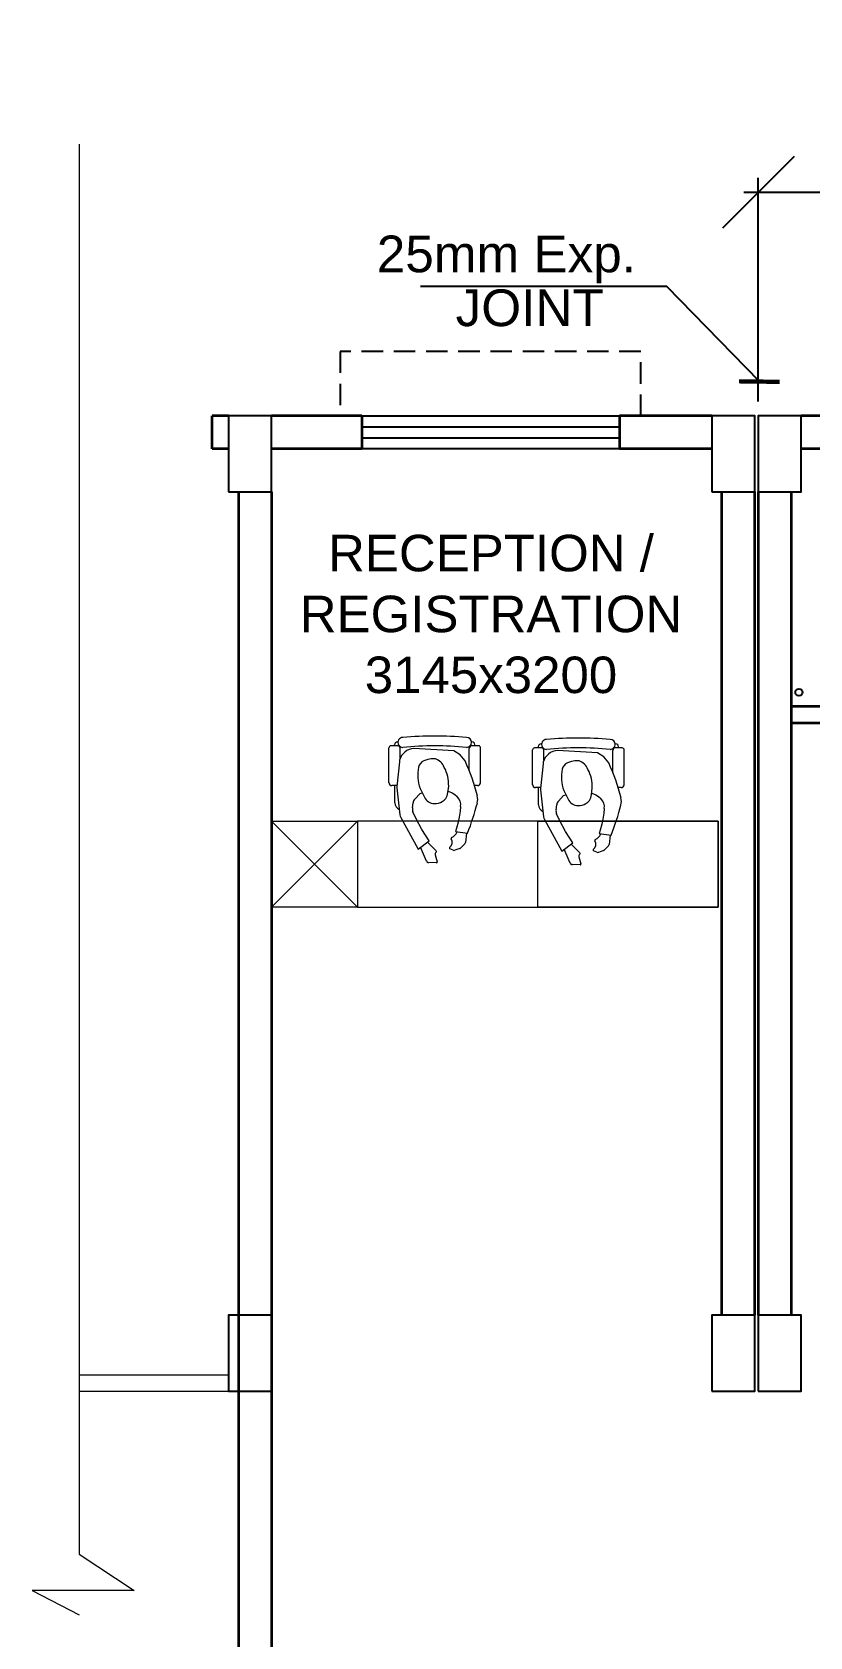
# Model space of a CAD drawing. Header units: millimetres. Extents: x 1448174 to 1599581, y -224422 to -106989.
# Drawn here: x 1456930 to 1462362, y -130579 to -119373 of the extents above; entities that cross this region are included whole.
import ezdxf
from ezdxf.enums import TextEntityAlignment as Align

# ---------------------------------------------------------------- set-up
doc = ezdxf.new("R2010")
doc.units = ezdxf.units.MM
doc.header["$LTSCALE"] = 600
doc.header["$MEASUREMENT"] = 0
doc.header["$PDMODE"] = 35
doc.linetypes.add('HIDDEN', pattern=[0.375, 0.25, -0.125])
for name, color, linetype in [('col', 5, 'Continuous'), ('EXP JOINT', 3, 'Continuous'), ('Lines', 7, 'Continuous'), ('MEP_HVAC_DRAIN_PIPE', 7, 'Continuous'), ('TEXT', 253, 'Continuous'), ('wall', 1, 'Continuous'), ('Window', 4, 'Continuous')]:
    doc.layers.add(name, color=color, linetype=linetype)
for name, color, linetype, lineweight in [('D.F', 251, 'Continuous', 5), ('DOOR', 144, 'Continuous', 13), ('furniture', 30, 'Continuous', 9), ('P-Wall', 1, 'Continuous', 35)]:
    doc.layers.add(name, color=color, linetype=linetype, lineweight=lineweight)
doc.styles.add('ARIAL', font='arial.ttf')
doc.styles.add('ROMANS', font='romans.shx')
doc.styles.add('ROMANT', font='romant.shx')
doc.dimstyles.new('CSB', dxfattribs={"dimscale": 150, "dimtxt": 1.5, "dimasz": 1.5, "dimexe": 1, "dimexo": 1, "dimgap": 1, "dimtad": 1, "dimdec": 0, "dimzin": 0, "dimdsep": 46, "dimtxsty": 'ROMANS', "dimblk": 'ARCHTICK', "dimcen": 1, "dimdle": 1, "dimclrd": 5, "dimclre": 5, "dimclrt": 6, "dimadec": 0, "dimazin": 0, "dimtfac": 1, "dimtdec": 0, "dimtix": 1, "dimtmove": 2, "dimatfit": 3, "dimldrblk": 'ARCHTICK', "dimfxl": 1, "dimtolj": 1, "dimtzin": 0, "dimarcsym": 0})
doc.dimstyles.get("Standard").update_dxf_attribs({"dimscale": 1.5, "dimtxt": 225, "dimasz": 200, "dimexe": 100, "dimexo": 100, "dimgap": 0.25, "dimtad": 0, "dimdec": 0, "dimzin": 0, "dimdsep": 46, "dimtxsty": 'ARIAL', "dimblk": 'OBLIQUE', "dimcen": 0.09, "dimdle": 100, "dimclrd": 256, "dimclre": 256, "dimclrt": 6, "dimadec": 0, "dimazin": 0, "dimtfac": 1, "dimtdec": 0, "dimtofl": 0, "dimtmove": 0, "dimatfit": 3, "dimfxl": 1, "dimtolj": 1, "dimtzin": 0, "dimarcsym": 0})

# ---------------------------------------------------------------- blocks, each defined once
blk = doc.blocks.new('W1800')
at = {"layer": 'wall', "color": 7}
for p, q in [((0, -58), (0, 173)), ((1800, 173), (1800, -58))]:
    blk.add_line(p, q, dxfattribs=at)
at = {"layer": 'Window'}
for p, q in [((0, 173), (1800, 173)), ((0, 98), (1800, 98)), ((1800, 18), (0, 18)), ((1800, -58), (0, -58))]:
    blk.add_line(p, q, dxfattribs=at)
blk = doc.blocks.new('_Oblique')
at = {"color": 0, "linetype": 'ByBlock', "lineweight": -2}
blk.add_line((-0.5, -0.5), (0.5, 0.5), dxfattribs=at)
blk = doc.blocks.new('*D80')
at = {"layer": 'D.F', "color": 5, "lineweight": -2, "transparency": 16777216}
for p, q in [((1462002, -121953), (1462002, -120392)), ((1495277, -121953), (1495277, -120392)), ((1461902, -120492), (1474484, -120492)), ((1495377, -120492), (1482795, -120492))]:
    blk.add_line(p, q, dxfattribs=at)
at = {"layer": 'Defpoints', "color": 0, "transparency": 16777216}
for p in [(1462002, -120492), (1462002, -122053), (1495277, -122053)]:
    blk.add_point(p, dxfattribs=at)
at = {"layer": 'D.F', "color": 5, "lineweight": -2, "transparency": 16777216, "xscale": 500, "yscale": 500, "zscale": 500, "rotation": 180}
blk.add_blockref('_Oblique', (1462002, -120492), dxfattribs=at)
at = {"layer": 'D.F', "color": 5, "lineweight": -2, "transparency": 16777216, "xscale": 500, "yscale": 500, "zscale": 500}
blk.add_blockref('_Oblique', (1495277, -120492), dxfattribs=at)
at = {"layer": 'D.F', "color": 7, "transparency": 16777216, "insert": (1478640, -120492), "char_height": 750, "attachment_point": 5, "style": 'ROMANT'}
blk.add_mtext('\\A1;{\\H0.6667x;INFERTILITY CENTER}', dxfattribs=at)
blk = doc.blocks.new('A$C749C31A5')
for p, q in [((132, 715), (163, 726)), ((173, 725), (195, 716)), ((288, 755), (275, 799)), ((280, 806), (329, 804)), ((281, 738), (283, 739)), ((336, 674), (281, 730)), ((396, 718), (325, 666)), ((343, 795), (380, 706)), ((506, 518), (396, 718)), ((158, 607), (82, 617)), ((88, 617), (96, 677)), ((99, 684), (126, 712)), ((325, 666), (373, 594)), ((130, 478), (136, 515)), ((136, 515), (142, 548)), ((142, 548), (152, 585)), ((152, 585), (158, 607)), ((373, 594), (409, 525)), ((409, 525), (429, 481)), ((126, 448), (127, 450)), ((127, 450), (130, 478)), ((432, 457), (428, 425)), ((531, 330), (512, 501)), ((544, 425), (544, 315)), ((18, 315), (39, 315)), ((162, 371), (148, 385)), ((179, 362), (162, 371)), ((206, 350), (179, 362)), ((207, 359), (202, 318)), ((212, 380), (207, 359)), ((221, 397), (212, 380)), ((383, 333), (356, 388)), ((384, 366), (370, 361)), ((417, 401), (384, 366)), ((515, 164), (531, 321)), ((531, 315), (563, 315)), ((0, 297), (0, 75)), ((72, 221), (72, 80)), ((581, 297), (581, 75)), ((98, 157), (129, 119)), ((129, 119), (169, 94)), ((287, 145), (314, 146)), ((314, 146), (334, 149)), ((334, 149), (360, 158)), ((510, 141), (510, 80)), ((514, 154), (515, 164)), ((12, 63), (54, 63)), ((36, 63), (36, 56)), ((54, 38), (57, 38)), ((169, 94), (423, 80)), ((524, 38), (527, 38)), ((527, 63), (569, 63)), ((545, 63), (545, 56))]:
    blk.add_line(p, q)
for centre, major_axis, start_param, end_param in [((136, 702), (-9.48, 9.48), -0.459579, 0.004984), ((168, 713), (9.48, 9.48), 0.392715, 1.111217), ((193, 712), (-3.16, 3.16), 3.044095, 5.105104), ((280, 801), (-3.64, 3.64), -0.820791, 1.065616), ((284, 734), (3.64, 3.64), 1.454932, 3.132464), ((273, 751), (-10.9, 10.9), 3.025729, 4.207208), ((329, 789), (10.9, 10.9), 5.894858, 7.03319), ((1922, -82), (-1392, 1392), 0.422326, 0.524594), ((109, 675), (9.48, 9.48), 1.575781, 2.235741), ((208, 587), (-44.7, 44.7), -0.389622, 0.44073), ((224, 675), (31.1, 31.1), 1.473299, 2.900347), ((182, 650), (3.16, 3.16), 4.322767, 6.041939), ((467, 496), (31.6, 31.6), 5.612395, 6.001159), ((107, 403), (-63.2, 63.2), 0.524594, 1.034846), ((197, 437), (50.6, 50.6), 2.20036, 3.165612), ((277, 356), (-49.3, 49.3), -0.268954, 0.150173), ((291, 334), (67.6, 67.6), 0.764553, 1.316959), ((293, 360), (-49, 49), 4.341426, 5.496709), ((384, 431), (-31.6, 31.6), 3.183154, 3.79164), ((388, 463), (-31.6, 31.6), 3.79164, 4.353509), ((500, 425), (31.1, 31.1), 5.497787, 6.69493), ((18, 297), (12.6, 12.6), 0.785398, 2.356194), ((1343, 718), (-365, 1316), 1.549601, 1.723123), ((444, 312), (236, 54), 2.890446, 3.399922), ((148, 247), (-177, 177), 3.73355, 4.276249), ((487, 325), (-31.6, 31.6), 3.824541, 4.041599), ((563, 297), (12.6, 12.6), 5.497787, 7.068583), ((318, 235), (67.3, 67.3), 2.74069, 3.590533), ((336, 210), (-40.8, 40.8), 2.779238, 3.730613), ((418, 179), (-70, 70), 2.402881, 3.670313), ((12, 75), (8.63, 8.63), 2.356194, 3.926991), ((54, 56), (-13, 13), 0.785398, 2.356194), ((54, 80), (-12.6, 12.6), 2.356194, 3.926991), ((88, 41), (-22.2, 22.2), -0.785398, 2.356194), ((291, 2090), (-38, 2027), 3.022801, 3.222589), ((291, 2090), (-2089, 53), 1.499279, 1.693085), ((493, 41), (-22.2, 22.2), 2.356194, 5.497787), ((527, 80), (-12.6, 12.6), 0.785398, 2.356194), ((527, 56), (13, 13), 3.926991, 5.497787), ((569, 75), (-8.63, 8.63), 2.356194, 3.926991)]:
    blk.add_ellipse(centre, major_axis=major_axis, ratio=1, start_param=start_param, end_param=end_param)

msp = doc.modelspace()

# ---------------------------------------------------------------- linework, layer by layer
at = {"layer": 'col'}
for points in [[(1458302.098, -122583.2516), (1458602.098, -122583.2516), (1458602.098, -122053.2516), (1458302.098, -122053.2516)], [(1461677.098, -122583.2516), (1461977.098, -122583.2516), (1461977.098, -122053.2516), (1461677.098, -122053.2516)], [(1462002.098, -122583.2516), (1462302.098, -122583.2516), (1462302.098, -122053.2516), (1462002.098, -122053.2516)], [(1458302.098, -128863.2516), (1458602.098, -128863.2516), (1458602.098, -128333.2516), (1458302.098, -128333.2516)], [(1461677.098, -128863.2516), (1461977.098, -128863.2516), (1461977.098, -128333.2516), (1461677.098, -128333.2516)], [(1462002.098, -128863.2516), (1462302.098, -128863.2516), (1462302.098, -128333.2516), (1462002.098, -128333.2516)]]:
    msp.add_lwpolyline(points, close=True, dxfattribs=at)
at = {"layer": 'D.F', "linetype": 'Continuous'}
for p, q in [((1457258.3118, -120155.3438), (1457258.3118, -130000.0828)), ((1457258.3118, -128748.2516), (1458302.098, -128748.2516)), ((1457258.3118, -128863.2516), (1458302.098, -128863.2516)), ((1457258.3118, -130000.0828), (1457643.6139, -130255.4887)), ((1456929.8362, -130255.4887), (1457258.3118, -130424.539)), ((1457643.6139, -130255.4887), (1456929.8362, -130255.4887))]:
    msp.add_line(p, q, dxfattribs=at)
at = {"layer": 'furniture'}
for p, q in [((1459202.098, -125483.2516), (1458602.098, -124883.2516)), ((1459202.098, -124883.2516), (1458602.098, -125483.2516))]:
    msp.add_line(p, q, dxfattribs=at)
for points in [[(1458602.098, -125483.2516), (1458602.098, -124883.2516), (1459202.098, -124883.2516), (1459202.098, -125483.2516)], [(1458602.098, -124883.2516), (1459202.098, -124883.2516), (1459202.098, -125483.2516), (1458602.098, -125483.2516)], [(1460462.098, -124883.2516), (1461722.098, -124883.2516), (1461722.098, -125483.2516), (1460462.098, -125483.2516)]]:
    msp.add_lwpolyline(points, close=True, dxfattribs=at)
msp.add_lwpolyline([(1459202.098, -125483.2516), (1461722.098, -125483.2516), (1461722.098, -124883.2516), (1459202.098, -124883.2516), (1459202.098, -125483.2516)], dxfattribs=at)
at = {"layer": 'Lines', "linetype": 'HIDDEN'}
msp.add_lwpolyline([(1461181.2589, -122053.2516), (1461181.2589, -121603.2516), (1459081.2589, -121603.2516), (1459081.2589, -122053.2516)], dxfattribs=at)
at = {"layer": 'MEP_HVAC_DRAIN_PIPE', "linetype": 'ByBlock'}
msp.add_circle((1462285.9068, -123983.2516), 25, dxfattribs=at)
at = {"layer": 'P-Wall', "linetype": 'Continuous'}
for p, q in [((1458302.098, -122053.2516), (1458187.098, -122053.2516)), ((1458187.098, -122283.2516), (1458187.098, -122053.2516)), ((1458302.098, -122053.2516), (1458187.098, -122053.2516)), ((1459232.598, -122053.2516), (1458602.098, -122053.2516)), ((1459232.598, -122053.2516), (1459232.598, -122283.2516)), ((1461677.098, -122053.2516), (1461032.598, -122053.2516)), ((1461032.598, -122053.2516), (1461032.598, -122283.2516)), ((1458302.098, -122283.2516), (1458187.098, -122283.2516)), ((1459232.598, -122283.2516), (1458602.098, -122283.2516)), ((1461677.098, -122283.2516), (1461032.598, -122283.2516)), ((1458372.098, -122583.2516), (1458372.098, -131263.2516)), ((1458602.098, -122583.2516), (1458602.098, -131263.2516)), ((1461747.098, -128333.2516), (1461747.098, -122583.2516)), ((1461977.098, -128333.2516), (1461977.098, -122583.2516)), ((1462002.098, -122583.2516), (1462002.098, -128333.2516)), ((1462232.098, -122583.2516), (1462232.098, -128333.2516)), ((1462002.098, -122653.2516), (1462002.098, -128263.2516)), ((1462232.098, -122653.2516), (1462232.098, -128263.2516))]:
    msp.add_line(p, q, dxfattribs=at)
at = {"layer": 'P-Wall'}
for p, q in [((1462712.098, -122053.2516), (1462302.098, -122053.2516)), ((1462712.098, -122283.2516), (1462302.098, -122283.2516)), ((1462682.098, -124083.2516), (1462232.098, -124083.2516)), ((1462682.098, -124198.2516), (1462232.098, -124198.2516))]:
    msp.add_line(p, q, dxfattribs=at)

# ---------------------------------------------------------------- block references
at = {"layer": 'DOOR', "color": 7, "rotation": 180}
msp.add_blockref('W1800', (1461032.598, -122110.7516), dxfattribs=at)
at = {"layer": 'furniture', "xscale": 1.099999999714782, "yscale": 1.099999999714782, "zscale": 1.099999999714782, "rotation": 180}
for p in [(1460061.6331, -124288.0344), (1461064.9661, -124302.0324)]:
    msp.add_blockref('A$C749C31A5', p, dxfattribs=at)

# ---------------------------------------------------------------- texts
at = {"layer": 'EXP JOINT', "color": 6, "style": 'ARIAL'}
for s, p in [('25mm Exp.', (1460242.5634, -120922.1115)), ('JOINT', (1460405.25, -121298.2164))]:
    msp.add_text(s, height=256.28906, dxfattribs=at).set_placement(p, align=Align.MIDDLE_CENTER)
at = {"layer": 'TEXT', "insert": (1460135.0024, -123437.8941), "char_height": 255, "width": 2770.907231, "attachment_point": 5, "style": 'ARIAL'}
msp.add_mtext('RECEPTION / REGISTRATION 3145x3200', dxfattribs=at)

# ---------------------------------------------------------------- dimensions: what is measured, and where the dimension line sits
at = {"layer": 'D.F'}
dim = msp.add_aligned_dim(p1=(1495277.098, -122053.2516), p2=(1462002.098, -122053.2516), distance=-1561.56, text='{\\H0.6667x;INFERTILITY CENTER}', dimstyle='Standard', override={"dimscale": 1, "dimtxt": 750, "dimasz": 500, "dimtxsty": 'ROMANT', "dimclrd": 5, "dimclre": 5, "dimclrt": 7}, dxfattribs=at)
dim.commit()
dim.dimension.update_dxf_attribs({"geometry": '*D80', "text_midpoint": (1478639.598, -120491.6917)})

# ---------------------------------------------------------------- leaders
at = {"layer": 'EXP JOINT'}
msp.add_leader([(1462009.2895, -121813.672), (1461362.0004, -121149.4818), (1459641.8403, -121149.4818)], dimstyle='CSB', override={"dimscale": 100, "dimasz": 2, "dimtxsty": 'ROMANS'}, dxfattribs=at)

doc.saveas('drawing.dxf')
